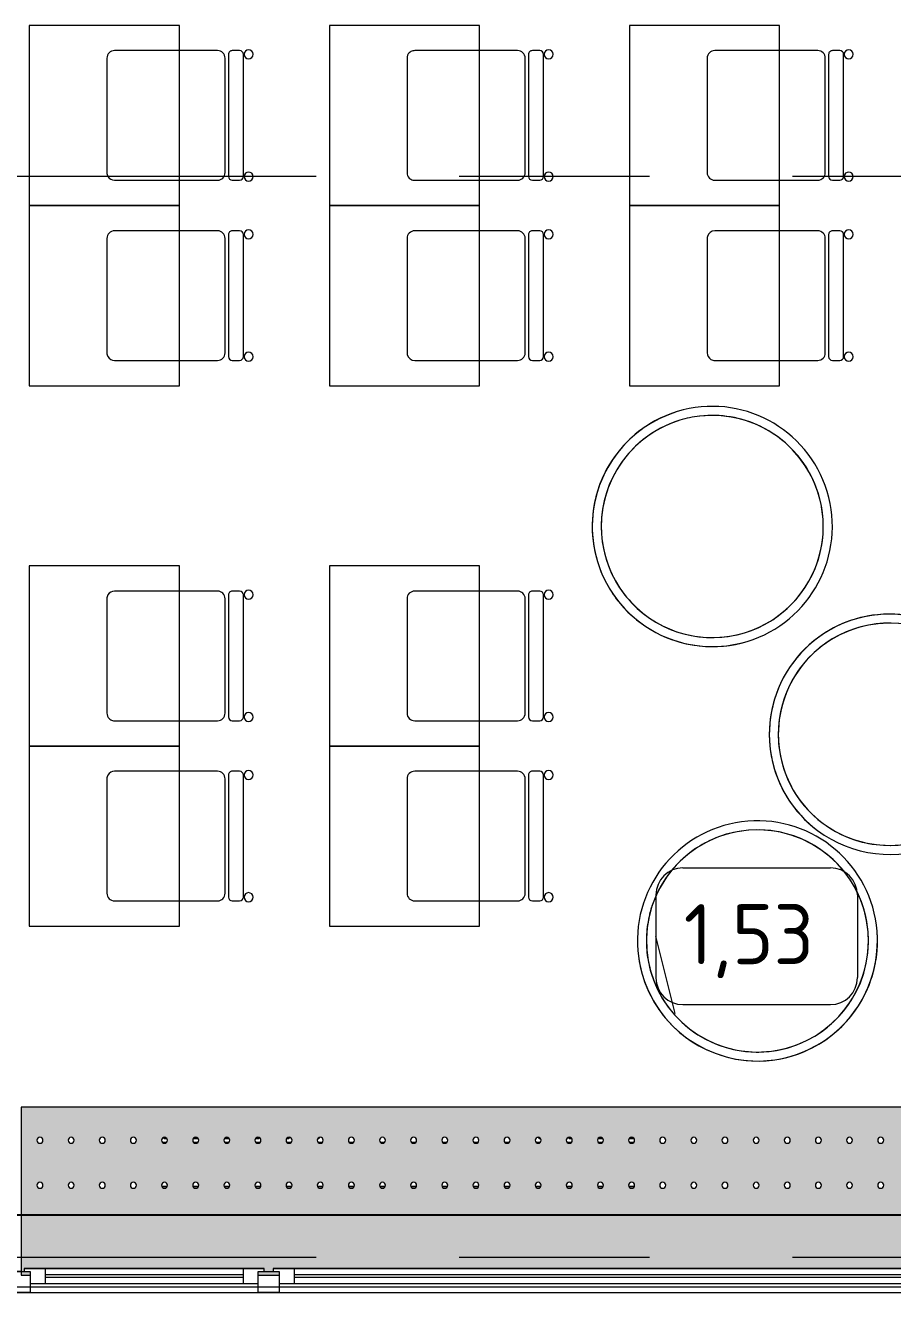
# Model space of a CAD drawing. Header units: millimetres. Extents: x -2766 to 205613, y -8553 to 29000.
# Drawn here: x 8614 to 11504, y -118 to 4103 of the extents above; entities that cross this region are included whole.
import ezdxf

# ---------------------------------------------------------------- set-up
doc = ezdxf.new("R2010")
doc.units = ezdxf.units.MM
doc.linetypes.add('Осевая', pattern=[3175, 635, -476.25, 1587.5, -476.25])
for name, color, linetype, lineweight in [('A-GLAZ', 7, 'Continuous', 9), ('A-GLAZ-1', 7, 'Continuous', 13), ('I-FURN-IDEN', 7, 'Continuous', 9), ('I-WALL', 7, 'Continuous', 9), ('Знаки', 7, 'Continuous', 9), ('Оси-2', 7, 'Осевая', 9)]:
    doc.layers.add(name, color=color, linetype=linetype, lineweight=lineweight)
for name, color, linetype, lineweight, true_color in [('A-WALL-FNSH-1', 9, 'Continuous', 9, 0x808080), ('I-FURN-1', 9, 'Continuous', 9, 0x808080), ('M-EQPM-1', 7, 'Continuous', 9, 0xb2b2b2)]:
    doc.layers.add(name, color=color, linetype=linetype, lineweight=lineweight, true_color=true_color)
doc.styles.add('GOST Common', font='GOST_Common.ttf', dxfattribs={"height": 200})

# ---------------------------------------------------------------- blocks, each defined once
blk = doc.blocks.new('120_Окно_СКБ_2Ст - 120_Окно_СКБ_2Ст 3100х2500 _мал_створка слева_ 2-V22-План расстановки мебели и оборудования 2 этажа в осях 1-12')
at = {"layer": 'A-GLAZ'}
for p, q in [((1550, -57), (-1550, -57)), ((-1430, -107), (600, -107)), ((600, -117), (-1430, -117)), ((770, -107), (1430, -107)), ((1430, -117), (770, -117)), ((1510, -127), (1530, -127))]:
    blk.add_line(p, q, dxfattribs=at)
at = {"layer": 'A-GLAZ-1'}
for p, q in [((-1550, -127), (-1550, -57)), ((-1550, -57), (-1480, -57)), ((-1480, -57), (-1480, -127)), ((650, -127), (650, -57)), ((650, -57), (720, -57)), ((720, -57), (720, -127)), ((1480, -127), (1480, -57)), ((1480, -57), (1550, -57)), ((1550, -57), (1550, -127)), ((650, -87), (-1480, -87)), ((-1480, -87), (-1480, -127)), ((-1430, -137), (-1430, -87)), ((600, -137), (600, -87)), ((650, -127), (650, -87)), ((1480, -87), (720, -87)), ((720, -87), (720, -127)), ((770, -137), (770, -87)), ((1430, -137), (1430, -87)), ((1480, -127), (1480, -87)), ((-1480, -127), (-1550, -127)), ((-1480, -127), (-1500, -127)), ((-1500, -127), (-1500, -137)), ((-1500, -137), (670, -137)), ((670, -137), (-1500, -137)), ((720, -127), (650, -127)), ((670, -127), (650, -127)), ((670, -137), (670, -127)), ((720, -127), (700, -127)), ((700, -127), (700, -137)), ((700, -137), (1500, -137)), ((1500, -137), (700, -137)), ((1550, -127), (1480, -127)), ((1500, -127), (1480, -127)), ((1500, -137), (1500, -127))]:
    blk.add_line(p, q, dxfattribs=at)
blk = doc.blocks.new('Стол базовый прямоугольный - 1_7а-25476368-План расстановки мебели и оборудования 2 этажа в осях 1-12')
at = {"layer": 'I-FURN-1'}
for p, q in [((250, 300), (-250, 300)), ((-250, 300), (-250, -300)), ((250, -300), (250, 300)), ((-250, -300), (250, -300))]:
    blk.add_line(p, q, dxfattribs=at)
blk = doc.blocks.new('Стул Breuer - 1_9а-V82-План расстановки мебели и оборудования 2 этажа в осях 1-12')
at = {"layer": 'I-FURN-1'}
for p, q in [((-215.9, 215.9), (-215.9, 0)), ((190.5, 241.3), (-190.5, 241.3)), ((215.9, 0), (215.9, 215.9)), ((-215.9, 0), (-215.9, -127)), ((215.9, -127), (215.9, 0)), ((203.2, -163.5), (-203.2, -163.5)), ((-190.5, -152.4), (190.5, -152.4)), ((-215.9, -176.2), (-215.9, -200.8)), ((215.9, -200.8), (215.9, -176.2)), ((-203.2, -213.5), (203.2, -213.5))]:
    blk.add_line(p, q, dxfattribs=at)
for centre, radius, start, end in [((-190.5, 215.9), 25.4, 120, 180), ((-190.5, 215.9), 25.4, 105, 120), ((-190.5, 215.9), 25.4, 90, 105), ((190.5, 215.9), 25.4, 0, 90), ((-190.5, -127), 25.4, 180, 270), ((-203.2, -176.2), 12.7, 90, 180), ((190.5, -127), 25.4, 270, 360), ((203.2, -176.2), 12.7, 360, 90), ((-203.2, -200.8), 12.7, 180, 270), ((203.2, -200.8), 12.7, 270, 360), ((-203.5, -230.6), 15.1, 360, 180), ((-203.5, -230.6), 15.1, 180, 360), ((203.7, -230.6), 15.1, 360, 180), ((203.7, -230.6), 15.1, 180, 360)]:
    blk.add_arc(centre, radius, start, end, dxfattribs=at)
blk = doc.blocks.new('Стул Breuer - 1_9а-V83-План расстановки мебели и оборудования 2 этажа в осях 1-12')
at = {"layer": 'I-FURN-1'}
for p, q in [((-215.9, 215.9), (-215.9, 0)), ((190.5, 241.3), (-190.5, 241.3)), ((215.9, 0), (215.9, 215.9)), ((-215.9, 0), (-215.9, -127)), ((215.9, -127), (215.9, 0)), ((203.2, -163.5), (-203.2, -163.5)), ((-190.5, -152.4), (190.5, -152.4)), ((-215.9, -176.2), (-215.9, -200.8)), ((215.9, -200.8), (215.9, -176.2)), ((-203.2, -213.5), (203.2, -213.5))]:
    blk.add_line(p, q, dxfattribs=at)
for centre, radius, start, end in [((-190.5, 215.9), 25.4, 120, 180), ((-190.5, 215.9), 25.4, 90, 120), ((190.5, 215.9), 25.4, 0, 90), ((-190.5, -127), 25.4, 180, 270), ((-203.2, -176.2), 12.7, 90, 180), ((190.5, -127), 25.4, 270, 360), ((203.2, -176.2), 12.7, 360, 90), ((-203.2, -200.8), 12.7, 180, 270), ((203.2, -200.8), 12.7, 270, 360), ((-203.5, -230.6), 15.1, 360, 180), ((-203.5, -230.6), 15.1, 180, 360), ((203.7, -230.6), 15.1, 360, 180), ((203.7, -230.6), 15.1, 180, 360)]:
    blk.add_arc(centre, radius, start, end, dxfattribs=at)
blk = doc.blocks.new('Стул Breuer - 1_9а-V84-План расстановки мебели и оборудования 2 этажа в осях 1-12')
at = {"layer": 'I-FURN-1'}
for p, q in [((-215.9, 215.9), (-215.9, 0)), ((190.5, 241.3), (-190.5, 241.3)), ((215.9, 0), (215.9, 215.9)), ((-215.9, 0), (-215.9, -127)), ((215.9, -127), (215.9, 0)), ((203.2, -163.5), (-203.2, -163.5)), ((-190.5, -152.4), (190.5, -152.4)), ((-215.9, -176.2), (-215.9, -200.8)), ((215.9, -200.8), (215.9, -176.2)), ((-203.2, -213.5), (203.2, -213.5))]:
    blk.add_line(p, q, dxfattribs=at)
for centre, radius, start, end in [((-190.5, 215.9), 25.4, 150, 180), ((-190.5, 215.9), 25.4, 135, 150), ((-190.5, 215.9), 25.4, 90, 135), ((190.5, 215.9), 25.4, 45, 90), ((190.5, 215.9), 25.4, 30, 45), ((190.5, 215.9), 25.4, 0, 30), ((-190.5, -127), 25.4, 180, 270), ((-203.2, -176.2), 12.7, 90, 180), ((190.5, -127), 25.4, 270, 360), ((203.2, -176.2), 12.7, 360, 90), ((-203.2, -200.8), 12.7, 180, 270), ((203.2, -200.8), 12.7, 270, 360), ((-203.5, -230.6), 15.1, 360, 180), ((-203.5, -230.6), 15.1, 180, 360), ((203.7, -230.6), 15.1, 360, 180), ((203.7, -230.6), 15.1, 180, 360)]:
    blk.add_arc(centre, radius, start, end, dxfattribs=at)
blk = doc.blocks.new('Стул Breuer - 1_9а-V85-План расстановки мебели и оборудования 2 этажа в осях 1-12')
at = {"layer": 'I-FURN-1'}
for p, q in [((-215.9, 215.9), (-215.9, 0)), ((190.5, 241.3), (-190.5, 241.3)), ((215.9, 0), (215.9, 215.9)), ((-215.9, 0), (-215.9, -127)), ((215.9, -127), (215.9, 0)), ((203.2, -163.5), (-203.2, -163.5)), ((-190.5, -152.4), (190.5, -152.4)), ((-215.9, -176.2), (-215.9, -200.8)), ((215.9, -200.8), (215.9, -176.2)), ((-203.2, -213.5), (203.2, -213.5))]:
    blk.add_line(p, q, dxfattribs=at)
for centre, radius, start, end in [((-190.5, 215.9), 25.4, 105, 180), ((-190.5, 215.9), 25.4, 90, 105), ((190.5, 215.9), 25.4, 45, 90), ((190.5, 215.9), 25.4, 0, 45), ((-190.5, -127), 25.4, 180, 270), ((-203.2, -176.2), 12.7, 90, 180), ((190.5, -127), 25.4, 270, 360), ((203.2, -176.2), 12.7, 360, 90), ((-203.2, -200.8), 12.7, 180, 270), ((203.2, -200.8), 12.7, 270, 360), ((-203.5, -230.6), 15.1, 360, 180), ((-203.5, -230.6), 15.1, 180, 360), ((203.7, -230.6), 15.1, 360, 180), ((203.7, -230.6), 15.1, 180, 360)]:
    blk.add_arc(centre, radius, start, end, dxfattribs=at)
blk = doc.blocks.new('Стул Breuer - 1_9а-25403171-План расстановки мебели и оборудования 2 этажа в осях 1-12')
at = {"layer": 'I-FURN-1'}
for p, q in [((-215.9, 215.9), (-215.9, 0)), ((190.5, 241.3), (-190.5, 241.3)), ((215.9, 0), (215.9, 215.9)), ((-215.9, 0), (-215.9, -127)), ((215.9, -127), (215.9, 0)), ((203.2, -163.5), (-203.2, -163.5)), ((-190.5, -152.4), (190.5, -152.4)), ((-215.9, -176.2), (-215.9, -200.8)), ((215.9, -200.8), (215.9, -176.2)), ((-203.2, -213.5), (203.2, -213.5))]:
    blk.add_line(p, q, dxfattribs=at)
for centre, radius, start, end in [((-190.5, 215.9), 25.4, 90, 180), ((190.5, 215.9), 25.4, 0, 90), ((-190.5, -127), 25.4, 180, 270), ((-203.2, -176.2), 12.7, 90, 180), ((190.5, -127), 25.4, 270, 360), ((203.2, -176.2), 12.7, 360, 90), ((-203.2, -200.8), 12.7, 180, 270), ((203.2, -200.8), 12.7, 270, 360), ((-203.5, -230.6), 15.1, 360, 180), ((-203.5, -230.6), 15.1, 180, 360), ((203.7, -230.6), 15.1, 360, 180), ((203.7, -230.6), 15.1, 180, 360)]:
    blk.add_arc(centre, radius, start, end, dxfattribs=at)
blk = doc.blocks.new('Стул Breuer - 1_9а-V86-План расстановки мебели и оборудования 2 этажа в осях 1-12')
at = {"layer": 'I-FURN-1'}
for p, q in [((-215.9, 215.9), (-215.9, 0)), ((190.5, 241.3), (-190.5, 241.3)), ((215.9, 0), (215.9, 215.9)), ((-215.9, 0), (-215.9, -127)), ((215.9, -127), (215.9, 0)), ((203.2, -163.5), (-203.2, -163.5)), ((-190.5, -152.4), (190.5, -152.4)), ((-215.9, -176.2), (-215.9, -200.8)), ((215.9, -200.8), (215.9, -176.2)), ((-203.2, -213.5), (203.2, -213.5))]:
    blk.add_line(p, q, dxfattribs=at)
for centre, radius, start, end in [((-190.5, 215.9), 25.4, 150, 180), ((-190.5, 215.9), 25.4, 90, 150), ((190.5, 215.9), 25.4, 75, 90), ((190.5, 215.9), 25.4, 0, 75), ((-190.5, -127), 25.4, 180, 270), ((-203.2, -176.2), 12.7, 90, 180), ((190.5, -127), 25.4, 270, 360), ((203.2, -176.2), 12.7, 360, 90), ((-203.2, -200.8), 12.7, 180, 270), ((203.2, -200.8), 12.7, 270, 360), ((-203.5, -230.6), 15.1, 360, 180), ((-203.5, -230.6), 15.1, 180, 360), ((203.7, -230.6), 15.1, 360, 180), ((203.7, -230.6), 15.1, 180, 360)]:
    blk.add_arc(centre, radius, start, end, dxfattribs=at)
blk = doc.blocks.new('Стул Breuer - 1_9а-V87-План расстановки мебели и оборудования 2 этажа в осях 1-12')
at = {"layer": 'I-FURN-1'}
for p, q in [((-215.9, 215.9), (-215.9, 0)), ((190.5, 241.3), (-190.5, 241.3)), ((215.9, 0), (215.9, 215.9)), ((-215.9, 0), (-215.9, -127)), ((215.9, -127), (215.9, 0)), ((203.2, -163.5), (-203.2, -163.5)), ((-190.5, -152.4), (190.5, -152.4)), ((-215.9, -176.2), (-215.9, -200.8)), ((215.9, -200.8), (215.9, -176.2)), ((-203.2, -213.5), (203.2, -213.5))]:
    blk.add_line(p, q, dxfattribs=at)
for centre, radius, start, end in [((-190.5, 215.9), 25.4, 165, 180), ((-190.5, 215.9), 25.4, 150, 165), ((-190.5, 215.9), 25.4, 135, 150), ((-190.5, 215.9), 25.4, 90, 135), ((190.5, 215.9), 25.4, 60, 90), ((190.5, 215.9), 25.4, 0, 60), ((-190.5, -127), 25.4, 180, 270), ((-203.2, -176.2), 12.7, 90, 180), ((190.5, -127), 25.4, 270, 360), ((203.2, -176.2), 12.7, 360, 90), ((-203.2, -200.8), 12.7, 180, 270), ((203.2, -200.8), 12.7, 270, 360), ((-203.5, -230.6), 15.1, 360, 180), ((-203.5, -230.6), 15.1, 180, 360), ((203.7, -230.6), 15.1, 360, 180), ((203.7, -230.6), 15.1, 180, 360)]:
    blk.add_arc(centre, radius, start, end, dxfattribs=at)
blk = doc.blocks.new('Стул Breuer - 1_9а-V88-План расстановки мебели и оборудования 2 этажа в осях 1-12')
at = {"layer": 'I-FURN-1'}
for p, q in [((-215.9, 215.9), (-215.9, 0)), ((190.5, 241.3), (-190.5, 241.3)), ((215.9, 0), (215.9, 215.9)), ((-215.9, 0), (-215.9, -127)), ((215.9, -127), (215.9, 0)), ((203.2, -163.5), (-203.2, -163.5)), ((-190.5, -152.4), (190.5, -152.4)), ((-215.9, -176.2), (-215.9, -200.8)), ((215.9, -200.8), (215.9, -176.2)), ((-203.2, -213.5), (203.2, -213.5))]:
    blk.add_line(p, q, dxfattribs=at)
for centre, radius, start, end in [((-190.5, 215.9), 25.4, 90, 180), ((190.5, 215.9), 25.4, 60, 90), ((190.5, 215.9), 25.4, 0, 60), ((-190.5, -127), 25.4, 180, 270), ((-203.2, -176.2), 12.7, 90, 180), ((190.5, -127), 25.4, 270, 360), ((203.2, -176.2), 12.7, 360, 90), ((-203.2, -200.8), 12.7, 180, 270), ((203.2, -200.8), 12.7, 270, 360), ((-203.5, -230.6), 15.1, 360, 180), ((-203.5, -230.6), 15.1, 180, 360), ((203.7, -230.6), 15.1, 360, 180), ((203.7, -230.6), 15.1, 180, 360)]:
    blk.add_arc(centre, radius, start, end, dxfattribs=at)
blk = doc.blocks.new('ПУФ - 1_53-25461062-План расстановки мебели и оборудования 2 этажа в осях 1-12')
at = {"layer": 'I-FURN-1'}
for radius, start, end in [(400, 360, 180), (400, 0, 180), (370, 360, 180), (370, 74.1176, 180), (370, 31.7647, 74.1176), (370, 0, 31.7647), (400, 180, 360), (400, 180, 190), (370, 180, 307.0588), (370, 180, 264.7059), (370, 307.0588, 360), (370, 338.8235, 360), (400, 190, 360), (370, 307.0588, 338.8235), (370, 264.7059, 307.0588)]:
    blk.add_arc((0, 0), radius, start, end, dxfattribs=at)
blk = doc.blocks.new('ПУФ - 1_53-V95-План расстановки мебели и оборудования 2 этажа в осях 1-12')
at = {"layer": 'I-FURN-1'}
for radius, start, end in [(400, 360, 180), (400, 80, 180), (400, 0, 80), (370, 52.9412, 180), (370, 95.2941, 180), (370, 84.7059, 95.2941), (370, 360, 84.7059), (370, 31.7647, 52.9412), (370, 10.5882, 31.7647), (370, 0, 10.5882), (400, 180, 360), (370, 180, 360), (370, 180, 222.3529), (370, 349.4118, 360), (400, 180, 360), (370, 338.8235, 349.4118), (370, 296.4706, 338.8235), (370, 222.3529, 285.8824), (370, 285.8824, 296.4706)]:
    blk.add_arc((0, 0), radius, start, end, dxfattribs=at)
blk = doc.blocks.new('ПУФ - 1_53-25461890-План расстановки мебели и оборудования 2 этажа в осях 1-12')
at = {"layer": 'I-FURN-1'}
for radius, start, end in [(400, 0, 180), (400, 100, 110), (400, 80, 100), (400, 70, 80), (400, 110, 160), (370, 42.3529, 180), (370, 84.7059, 116.4706), (370, 0, 84.7059), (400, 0, 70), (370, 116.4706, 180), (370, 0, 42.3529), (400, 160, 180), (400, 180, 360), (400, 180, 0), (370, 180, 296.4706), (370, 180, 243.5294), (370, 349.5929, 0), (370, 349.5929, 360), (370, 264.7059, 349.4118), (370, 317.6471, 349.4118), (370, 296.4706, 317.6471), (370, 243.5294, 264.7059)]:
    blk.add_arc((0, 0), radius, start, end, dxfattribs=at)
blk = doc.blocks.new('radiator_prado_classic_z_tip_30_po exemplyaru - Classic Z Тип 30-500-30677904-План расстановки мебели и оборудования 2 этажа в осях 1-12')
at = {"layer": 'M-EQPM-1'}
for p, q in [((15.8, -64), (34.3, -64)), ((34.3, -64), (15.8, -64)), ((119.6, -64), (138, -64)), ((138, -64), (119.6, -64)), ((223.3, -64), (240.8, -64)), ((240.8, -64), (223.3, -64)), ((327.1, -64), (345.5, -64)), ((345.5, -64), (327.1, -64)), ((430.8, -64), (449.3, -64)), ((449.3, -64), (430.8, -64)), ((534.6, -64), (553, -64)), ((553, -64), (534.6, -64)), ((638.3, -64), (656.8, -64)), ((656.8, -64), (638.3, -64)), ((742.1, -64), (760.5, -64)), ((760.5, -64), (742.1, -64)), ((845.8, -64), (864.3, -64)), ((864.3, -64), (845.8, -64)), ((949.6, -64), (968, -64)), ((968, -64), (949.6, -64)), ((1053.3, -64), (1070.7, -64)), ((1070.7, -64), (1053.3, -64)), ((1157.1, -64), (1175.5, -64)), ((1175.5, -64), (1157.1, -64)), ((1260.8, -64), (1279.3, -64)), ((1279.3, -64), (1260.8, -64)), ((1364.6, -64), (1383, -64)), ((1383, -64), (1364.6, -64)), ((1468.3, -64), (1486.8, -64)), ((1486.8, -64), (1468.3, -64)), ((1572.1, -64), (1590.5, -64)), ((1590.5, -64), (1572.1, -64)), ((31.4, -210), (18.7, -210)), ((30.3, -210), (19.7, -210)), ((19.7, -210), (25, -210)), ((30.3, -210), (19.7, -210)), ((19.7, -210), (30.3, -210)), ((19.7, -210), (30.3, -210)), ((25, -210), (28.7, -210)), ((28.7, -210), (30.3, -210)), ((135.1, -210), (122.5, -210)), ((122.5, -210), (135.1, -210)), ((238.9, -210), (226.2, -210)), ((226.2, -210), (238.9, -210)), ((342.6, -210), (330, -210)), ((330, -210), (342.6, -210)), ((446.4, -210), (433.7, -210)), ((433.7, -210), (446.4, -210)), ((550.1, -210), (537.5, -210)), ((537.5, -210), (550.1, -210)), ((653.9, -210), (641.2, -210)), ((641.2, -210), (653.9, -210)), ((757.6, -210), (745, -210)), ((745, -210), (757.6, -210)), ((861.4, -210), (848.7, -210)), ((848.7, -210), (861.4, -210)), ((965.1, -210), (952.5, -210)), ((952.5, -210), (965.1, -210)), ((1068.9, -210), (1056.2, -210)), ((1056.2, -210), (1068.9, -210)), ((1172.6, -210), (1160, -210)), ((1160, -210), (1172.6, -210)), ((1276.4, -210), (1263.7, -210)), ((1263.7, -210), (1276.4, -210)), ((1380.1, -210), (1367.5, -210)), ((1367.5, -210), (1380.1, -210)), ((1483.9, -210), (1471.2, -210)), ((1471.2, -210), (1483.9, -210)), ((1582.5, -210), (1575, -210)), ((1575, -210), (1582.5, -210)), ((1582.5, -210), (1575, -210)), ((1575, -210), (1576.9, -210)), ((1587.6, -210), (1575, -210)), ((1575, -210), (1581.5, -210)), ((1576.9, -210), (1578.7, -210)), ((1578.7, -210), (1582.2, -210)), ((1582.2, -210), (1582.5, -210)), ((1582.5, -210), (1582.5, -207.8)), ((1582.5, -210), (1582.5, -207.8)), ((1582.5, -210), (1587.6, -210)), ((17.5, -223), (32.5, -223)), ((32.5, -223), (17.5, -223)), ((120.4, -223), (132.5, -223)), ((132.5, -223), (120.4, -223)), ((134.9, -225.4), (132.5, -223)), ((132.5, -223), (134.9, -225.4)), ((224.2, -223), (232.5, -223)), ((232.5, -223), (224.2, -223)), ((236.3, -226.8), (232.5, -223)), ((232.5, -223), (236.3, -226.8)), ((327.9, -223), (332.5, -223)), ((332.5, -223), (327.9, -223)), ((337.1, -227.6), (332.5, -223)), ((332.5, -223), (337.1, -227.6)), ((436.3, -226.8), (432.5, -223)), ((432.5, -223), (436.3, -226.8)), ((1067.5, -223), (1062.8, -227.7)), ((1067.5, -223), (1062.8, -227.7)), ((1067.5, -223), (1070.7, -223)), ((1070.7, -223), (1067.5, -223)), ((1167.5, -223), (1163.2, -227.3)), ((1167.5, -223), (1163.2, -227.3)), ((1167.5, -223), (1174.7, -223)), ((1174.7, -223), (1167.5, -223)), ((1267.5, -223), (1264.6, -225.9)), ((1267.5, -223), (1264.6, -225.9)), ((1267.5, -223), (1278.4, -223)), ((1278.4, -223), (1267.5, -223)), ((1367.5, -223), (1366.3, -224.2)), ((1367.5, -223), (1366.3, -224.2)), ((1367.5, -223), (1382.2, -223)), ((1382.2, -223), (1367.5, -223)), ((1469.2, -223), (1482.5, -223)), ((1482.5, -223), (1469.2, -223)), ((1484.4, -224.9), (1482.5, -223)), ((1482.5, -223), (1484.4, -224.9)), ((1572.9, -223), (1582.5, -223)), ((1582.5, -223), (1572.9, -223)), ((1586, -226.5), (1582.5, -223)), ((1582.5, -223), (1586, -226.5))]:
    blk.add_line(p, q, dxfattribs=at)
blk = doc.blocks.new('Зашивка радиатора_ с перфорацией М6 - Зашивка радиатора_ с перфорацией М6-30947167-План расстановки мебели и оборудования 2 этажа в осях 1-12')
at = {"layer": 'Знаки'}
blk.add_hatch(color=256, dxfattribs=at).paths.add_polyline_path([(1900, 380), (1830, 380), (1830, 368), (1850, 368), (1850, 358), (-320, 358), (-320, 368), (-300, 368), (-300, 380), (-370, 380), (-370, 368), (-350, 368), (-350, 220), (-370, 220), (-370, 180), (2690, 180), (2690, 380), (2660, 380), (2660, 368), (2680, 368), (2680, 358), (1880, 358), (1880, 368), (1900, 368)])
h = blk.add_hatch(color=256, dxfattribs=at)
h.paths.add_polyline_path([(2531.7, 180), (-370, 179), (-370, -179.9), (2690, -179.9), (2690, 180)])
h.paths.add_polyline_path([(863.7, 90.4), (868.7, 89), (872.4, 85.4), (873.7, 80.4), (872, 74.8), (868.7, 71.7), (863.7, 70.4), (858.7, 71.7), (855.1, 75.4), (853.7, 80.4), (855.1, 85.4), (858.7, 89), (861.2, 90)])
h.paths.add_polyline_path([(2627.5, 90.4), (2632.5, 89), (2636.2, 85.4), (2637.5, 80.4), (2636.2, 75.4), (2632.5, 71.7), (2627.5, 70.4), (2622.5, 71.7), (2618.8, 75.4), (2617.5, 80.4), (2618.8, 85.4), (2622.5, 89), (2624.9, 90)])
h.paths.add_polyline_path([(1797.5, 90.4), (1802.5, 89), (1806.2, 85.4), (1807.5, 80.4), (1806.2, 75.4), (1802.5, 71.7), (1797.5, 70.4), (1792.5, 71.7), (1788.8, 75.4), (1787.5, 80.4), (1788.8, 85.4), (1792.5, 89), (1794.9, 90)])
h.paths.add_polyline_path([(1590, 90.4), (1595, 89), (1598.7, 85.4), (1600, 80.4), (1598.7, 75.4), (1595, 71.7), (1590, 70.4), (1585, 71.7), (1581.3, 75.4), (1580, 80.4), (1581.3, 85.4), (1585, 89), (1587.4, 90)])
h.paths.add_polyline_path([(1693.7, 90.4), (1698.7, 89), (1702.4, 85.4), (1703.7, 80.4), (1701.9, 74.6), (1698.7, 71.7), (1693.7, 70.4), (1688.7, 71.7), (1685.1, 75.4), (1683.7, 80.4), (1685.1, 85.4), (1688.7, 89), (1691.2, 90)])
h.paths.add_polyline_path([(2005, 90.4), (2010, 89), (2013.7, 85.4), (2015, 80.4), (2013.7, 75.4), (2010, 71.7), (2005, 70.4), (2000, 71.7), (1996.3, 75.4), (1995, 80.4), (1996.3, 85.4), (2000, 89), (2002.4, 90)])
h.paths.add_polyline_path([(967.5, 90.4), (972.5, 89), (976.2, 85.4), (977.5, 80.4), (976.2, 75.4), (972.5, 71.7), (967.5, 70.4), (962.5, 71.7), (958.8, 75.4), (957.5, 80.4), (958.8, 85.4), (962.5, 89), (964.9, 90)])
h.paths.add_polyline_path([(1901.2, 90.4), (1906.2, 89), (1909.9, 85.4), (1911.2, 80.4), (1909.9, 75.4), (1906.2, 71.7), (1901.2, 70.4), (1896.2, 71.7), (1892.6, 75.4), (1891.2, 80.4), (1892.6, 85.4), (1896.2, 89), (1898.7, 90)])
h.paths.add_polyline_path([(2316.2, 90.4), (2321.2, 89), (2324.9, 85.4), (2326.2, 80.4), (2324.9, 75.4), (2321.2, 71.7), (2316.2, 70.4), (2311.2, 71.7), (2307.6, 75.4), (2306.2, 80.4), (2307.6, 85.4), (2311.2, 89), (2313.7, 90)])
h.paths.add_polyline_path([(1382.5, 90.4), (1387.5, 89), (1391.2, 85.4), (1392.5, 80.4), (1391.2, 75.4), (1387.5, 71.7), (1382.5, 70.4), (1377.5, 71.7), (1373.8, 75.4), (1372.5, 80.4), (1373.8, 85.4), (1377.5, 89), (1379.9, 90)])
h.paths.add_polyline_path([(1486.2, 90.4), (1491.2, 89), (1494.9, 85.4), (1496.2, 80.4), (1494.9, 75.4), (1491.2, 71.7), (1486.2, 70.4), (1481.2, 71.7), (1477.6, 75.4), (1476.2, 80.4), (1477.6, 85.4), (1481.2, 89), (1483.7, 90)])
h.paths.add_polyline_path([(2108.7, 90.4), (2113.7, 89), (2117.4, 85.4), (2118.7, 80.4), (2117.4, 75.4), (2113.7, 71.7), (2108.7, 70.4), (2103.7, 71.7), (2100.1, 75.4), (2098.7, 80.4), (2100.1, 85.4), (2103.7, 89), (2106.2, 90)])
h.paths.add_polyline_path([(1175, 90.4), (1180, 89), (1183.7, 85.4), (1185, 80.4), (1183.7, 75.4), (1180, 71.7), (1175, 70.4), (1170, 71.7), (1166.3, 75.4), (1165, 80.4), (1166.3, 85.4), (1170, 89), (1172.4, 90)])
h.paths.add_polyline_path([(2523.7, 90.4), (2528.7, 89), (2532.4, 85.4), (2533.7, 80.4), (2532.4, 75.4), (2528.7, 71.7), (2523.7, 70.4), (2518.7, 71.7), (2515.1, 75.4), (2513.7, 80.4), (2515.1, 85.4), (2518.7, 89), (2521.2, 90)])
h.paths.add_polyline_path([(1071.2, 90.4), (1076.2, 89), (1079.9, 85.4), (1081.2, 80.4), (1079.9, 75.4), (1076.2, 71.7), (1071.2, 70.4), (1066.2, 71.7), (1062.6, 75.4), (1061.2, 80.4), (1062.6, 85.4), (1066.2, 89), (1068.7, 90)])
h.paths.add_polyline_path([(2212.5, 90.4), (2217.5, 89), (2221.2, 85.4), (2222.5, 80.4), (2221.2, 75.4), (2217.5, 71.7), (2212.5, 70.4), (2207.5, 71.7), (2203.8, 75.4), (2202.5, 80.4), (2203.8, 85.4), (2207.5, 89), (2209.9, 90)])
h.paths.add_polyline_path([(1278.7, 90.4), (1283.7, 89), (1287.4, 85.4), (1288.7, 80.4), (1287.4, 75.4), (1283.7, 71.7), (1278.7, 70.4), (1273.7, 71.7), (1270.1, 75.4), (1268.7, 80.4), (1270.1, 85.4), (1273.7, 89), (1276.2, 90)])
h.paths.add_polyline_path([(2420, 90.4), (2425, 89), (2428.7, 85.4), (2430, 80.4), (2428.7, 75.4), (2425, 71.7), (2420, 70.4), (2415, 71.7), (2411.3, 75.4), (2410, 80.4), (2411.3, 85.4), (2415, 89), (2417.4, 90)])
h.paths.add_polyline_path([(552.5, 90.4), (557.5, 89), (561.2, 85.4), (562.5, 80.4), (561.2, 75.4), (557.5, 71.7), (552.5, 70.4), (547.5, 71.7), (543.8, 75.4), (542.5, 80.4), (543.8, 85.4), (547.5, 89), (549.9, 90)])
h.paths.add_polyline_path([(345, 90.4), (350, 89), (353.7, 85.4), (355, 80.4), (353.7, 75.4), (350, 71.7), (345, 70.4), (340, 71.7), (336.3, 75.4), (335, 80.4), (336.3, 85.4), (340, 89), (342.4, 90)])
h.paths.add_polyline_path([(-277.5, 90.4), (-272.5, 89), (-268.8, 85.4), (-267.5, 80.4), (-268.8, 75.4), (-272.5, 71.7), (-277.5, 70.4), (-282.5, 71.7), (-286.2, 75.4), (-287.5, 80.4), (-286.2, 85.4), (-282.5, 89), (-280.1, 90)])
h.paths.add_polyline_path([(-173.8, 90.4), (-168.8, 89), (-165.1, 85.4), (-163.8, 80.4), (-165.1, 75.4), (-168.8, 71.7), (-173.8, 70.4), (-178.8, 71.7), (-182.4, 75.4), (-183.8, 80.4), (-182.4, 85.4), (-178.8, 89), (-176.3, 90)])
h.paths.add_polyline_path([(656.2, 90.4), (661.2, 89), (664.9, 85.4), (666.2, 80.4), (664.9, 75.4), (661.2, 71.7), (656.2, 70.4), (651.2, 71.7), (647.6, 75.4), (646.2, 80.4), (647.6, 85.4), (651.2, 89), (653.7, 90)])
h.paths.add_polyline_path([(241.2, 90.4), (246.2, 89), (249.9, 85.4), (251.2, 80.4), (249.9, 75.4), (246.2, 71.7), (241.2, 70.4), (236.2, 71.7), (232.6, 75.4), (231.2, 80.4), (232.6, 85.4), (236.2, 89), (238.7, 90)])
h.paths.add_polyline_path([(33.7, 90.4), (38.7, 89), (42.4, 85.4), (43.7, 80.4), (42.1, 74.9), (38.7, 71.7), (33.7, 70.4), (28.7, 71.7), (25.1, 75.4), (23.7, 80.4), (25.1, 85.4), (28.7, 89), (31.2, 90)])
h.paths.add_polyline_path([(448.7, 90.4), (453.7, 89), (457.4, 85.4), (458.7, 80.4), (457.4, 75.4), (453.7, 71.7), (448.7, 70.4), (443.7, 71.7), (440.1, 75.4), (438.7, 80.4), (440.1, 85.4), (443.7, 89), (446.2, 90)])
h.paths.add_polyline_path([(-70, 90.4), (-65, 89), (-61.3, 85.4), (-60, 80.4), (-61.3, 75.4), (-65, 71.7), (-70, 70.4), (-75, 71.7), (-78.7, 75.4), (-80, 80.4), (-78.7, 85.4), (-75, 89), (-72.6, 90)])
h.paths.add_polyline_path([(760, 90.4), (765, 89), (768.7, 85.4), (770, 80.4), (768.7, 75.4), (765, 71.7), (760, 70.4), (755, 71.7), (751.3, 75.4), (750, 80.4), (751.3, 85.4), (755, 89), (757.4, 90)])
h.paths.add_polyline_path([(137.5, 90.4), (142.5, 89), (146.2, 85.4), (147.5, 80.4), (146.2, 75.4), (142.5, 71.7), (137.5, 70.4), (132.5, 71.7), (128.8, 75.4), (127.5, 80.4), (128.8, 85.4), (132.5, 89), (134.9, 90)])
h.paths.add_polyline_path([(1382.5, -59.6), (1387.5, -61), (1391.2, -64.6), (1392.5, -69.6), (1391.2, -74.6), (1387.5, -78.3), (1382.5, -79.6), (1377.5, -78.3), (1373.8, -74.6), (1372.5, -69.6), (1373.8, -64.6), (1377.5, -61), (1379.9, -60)])
h.paths.add_polyline_path([(2005, -59.6), (2010, -61), (2013.7, -64.6), (2015, -69.6), (2013.7, -74.6), (2010, -78.3), (2005, -79.6), (2000, -78.3), (1996.3, -74.6), (1995, -69.6), (1996.3, -64.6), (2000, -61), (2002.4, -60)])
h.paths.add_polyline_path([(863.7, -59.6), (868.7, -61), (872.4, -64.6), (873.7, -69.6), (872, -75.2), (868.7, -78.3), (863.7, -79.6), (858.7, -78.3), (855.1, -74.6), (853.7, -69.6), (855.1, -64.6), (858.7, -61), (861.2, -60)])
h.paths.add_polyline_path([(1278.7, -59.6), (1283.7, -61), (1287.4, -64.6), (1288.7, -69.6), (1287.4, -74.6), (1283.7, -78.3), (1278.7, -79.6), (1273.7, -78.3), (1270.1, -74.6), (1268.7, -69.6), (1270.1, -64.6), (1273.7, -61), (1276.2, -60)])
h.paths.add_polyline_path([(1486.2, -59.6), (1491.2, -61), (1494.9, -64.6), (1496.2, -69.6), (1494.9, -74.6), (1491.2, -78.3), (1486.2, -79.6), (1481.2, -78.3), (1477.6, -74.6), (1476.2, -69.6), (1477.6, -64.6), (1481.2, -61), (1483.7, -60)])
h.paths.add_polyline_path([(760, -59.6), (765, -61), (768.7, -64.6), (770, -69.6), (768.7, -74.6), (765, -78.3), (760, -79.6), (755, -78.3), (751.3, -74.6), (750, -69.6), (751.3, -64.6), (755, -61), (757.4, -60)])
h.paths.add_polyline_path([(2523.7, -59.6), (2528.7, -61), (2532.4, -64.6), (2533.7, -69.6), (2532.4, -74.6), (2528.7, -78.3), (2523.7, -79.6), (2518.7, -78.3), (2515.1, -74.6), (2513.7, -69.6), (2515.1, -64.6), (2518.7, -61), (2521.2, -60)])
h.paths.add_polyline_path([(2212.5, -59.6), (2217.5, -61), (2221.2, -64.6), (2222.5, -69.6), (2221.2, -74.6), (2217.5, -78.3), (2212.5, -79.6), (2207.5, -78.3), (2203.8, -74.6), (2202.5, -69.6), (2203.8, -64.6), (2207.5, -61), (2209.9, -60)])
h.paths.add_polyline_path([(2316.2, -59.6), (2321.2, -61), (2324.9, -64.6), (2326.2, -69.6), (2324.9, -74.6), (2321.2, -78.3), (2316.2, -79.6), (2311.2, -78.3), (2307.6, -74.6), (2306.2, -69.6), (2307.6, -64.6), (2311.2, -61), (2313.7, -60)])
h.paths.add_polyline_path([(2108.7, -59.6), (2113.7, -61), (2117.4, -64.6), (2118.7, -69.6), (2117.4, -74.6), (2113.7, -78.3), (2108.7, -79.6), (2103.7, -78.3), (2100.1, -74.6), (2098.7, -69.6), (2100.1, -64.6), (2103.7, -61), (2106.2, -60)])
h.paths.add_polyline_path([(967.5, -59.6), (972.5, -61), (976.2, -64.6), (977.5, -69.6), (976.2, -74.6), (972.5, -78.3), (967.5, -79.6), (962.5, -78.3), (958.8, -74.6), (957.5, -69.6), (958.8, -64.6), (962.5, -61), (964.9, -60)])
h.paths.add_polyline_path([(2420, -59.6), (2425, -61), (2428.7, -64.6), (2430, -69.6), (2428.7, -74.6), (2425, -78.3), (2420, -79.6), (2415, -78.3), (2411.3, -74.6), (2410, -69.6), (2411.3, -64.6), (2415, -61), (2417.4, -60)])
h.paths.add_polyline_path([(2627.5, -59.6), (2632.5, -61), (2636.2, -64.6), (2637.5, -69.6), (2636.2, -74.6), (2632.5, -78.3), (2627.5, -79.6), (2622.5, -78.3), (2618.8, -74.6), (2617.5, -69.6), (2618.8, -64.6), (2622.5, -61), (2624.9, -60)])
h.paths.add_polyline_path([(1590, -59.6), (1595, -61), (1598.7, -64.6), (1600, -69.6), (1598.7, -74.6), (1595, -78.3), (1590, -79.6), (1585, -78.3), (1581.3, -74.6), (1580, -69.6), (1581.3, -64.6), (1585, -61), (1587.4, -60)])
h.paths.add_polyline_path([(1901.2, -59.6), (1906.2, -61), (1909.9, -64.6), (1911.2, -69.6), (1909.9, -74.6), (1906.2, -78.3), (1901.2, -79.6), (1896.2, -78.3), (1892.6, -74.6), (1891.2, -69.6), (1892.6, -64.6), (1896.2, -61), (1898.7, -60)])
h.paths.add_polyline_path([(1175, -59.6), (1180, -61), (1183.7, -64.6), (1185, -69.6), (1183.7, -74.6), (1180, -78.3), (1175, -79.6), (1170, -78.3), (1166.3, -74.6), (1165, -69.6), (1166.3, -64.6), (1170, -61), (1172.4, -60)])
h.paths.add_polyline_path([(1071.2, -59.6), (1076.2, -61), (1079.9, -64.6), (1081.2, -69.6), (1079.9, -74.6), (1076.2, -78.3), (1071.2, -79.6), (1066.2, -78.3), (1062.6, -74.6), (1061.2, -69.6), (1062.6, -64.6), (1066.2, -61), (1068.7, -60)])
h.paths.add_polyline_path([(1693.7, -59.6), (1698.7, -61), (1702.4, -64.6), (1703.7, -69.6), (1701.9, -75.4), (1698.7, -78.3), (1693.7, -79.6), (1688.7, -78.3), (1685.1, -74.6), (1683.7, -69.6), (1685.1, -64.6), (1688.7, -61), (1691.2, -60)])
h.paths.add_polyline_path([(1797.5, -59.6), (1802.5, -61), (1806.2, -64.6), (1807.5, -69.6), (1806.2, -74.6), (1802.5, -78.3), (1797.5, -79.6), (1792.5, -78.3), (1788.8, -74.6), (1787.5, -69.6), (1788.8, -64.6), (1792.5, -61), (1794.9, -60)])
h.paths.add_polyline_path([(656.2, -59.6), (661.2, -61), (664.9, -64.6), (666.2, -69.6), (664.9, -74.6), (661.2, -78.3), (656.2, -79.6), (651.2, -78.3), (647.6, -74.6), (646.2, -69.6), (647.6, -64.6), (651.2, -61), (653.7, -60)])
h.paths.add_polyline_path([(552.5, -59.6), (557.5, -61), (561.2, -64.6), (562.5, -69.6), (561.2, -74.6), (557.5, -78.3), (552.5, -79.6), (547.5, -78.3), (543.8, -74.6), (542.5, -69.6), (543.8, -64.6), (547.5, -61), (549.9, -60)])
h.paths.add_polyline_path([(33.7, -59.6), (38.7, -61), (42.4, -64.6), (43.7, -69.6), (42.1, -75.1), (38.7, -78.3), (33.7, -79.6), (28.7, -78.3), (25.1, -74.6), (23.7, -69.6), (25.1, -64.6), (28.7, -61), (31.2, -60)])
h.paths.add_polyline_path([(345, -59.6), (350, -61), (353.7, -64.6), (355, -69.6), (353.7, -74.6), (350, -78.3), (345, -79.6), (340, -78.3), (336.3, -74.6), (335, -69.6), (336.3, -64.6), (340, -61), (342.4, -60)])
h.paths.add_polyline_path([(448.7, -59.6), (453.7, -61), (457.4, -64.6), (458.7, -69.6), (457.4, -74.6), (453.7, -78.3), (448.7, -79.6), (443.7, -78.3), (440.1, -74.6), (438.7, -69.6), (440.1, -64.6), (443.7, -61), (446.2, -60)])
h.paths.add_polyline_path([(-70, -59.6), (-65, -61), (-61.3, -64.6), (-60, -69.6), (-61.3, -74.6), (-65, -78.3), (-70, -79.6), (-75, -78.3), (-78.7, -74.6), (-80, -69.6), (-78.7, -64.6), (-75, -61), (-72.6, -60)])
h.paths.add_polyline_path([(241.2, -59.6), (246.2, -61), (249.9, -64.6), (251.2, -69.6), (249.9, -74.6), (246.2, -78.3), (241.2, -79.6), (236.2, -78.3), (232.6, -74.6), (231.2, -69.6), (232.6, -64.6), (236.2, -61), (238.7, -60)])
h.paths.add_polyline_path([(137.5, -59.6), (142.5, -61), (146.2, -64.6), (147.5, -69.6), (146.2, -74.6), (142.5, -78.3), (137.5, -79.6), (132.5, -78.3), (128.8, -74.6), (127.5, -69.6), (128.8, -64.6), (132.5, -61), (134.9, -60)])
h.paths.add_polyline_path([(-277.5, -59.6), (-272.5, -61), (-268.8, -64.6), (-267.5, -69.6), (-268.8, -74.6), (-272.5, -78.3), (-277.5, -79.6), (-282.5, -78.3), (-286.2, -74.6), (-287.5, -69.6), (-286.2, -64.6), (-282.5, -61), (-280.1, -60)])
h.paths.add_polyline_path([(-173.8, -59.6), (-168.8, -61), (-165.1, -64.6), (-163.8, -69.6), (-165.1, -74.6), (-168.8, -78.3), (-173.8, -79.6), (-178.8, -78.3), (-182.4, -74.6), (-183.8, -69.6), (-182.4, -64.6), (-178.8, -61), (-176.3, -60)])
for p, q in [((-300, 380), (-370, 380)), ((1900, 380), (1830, 380)), ((2690, 380), (2660, 380)), ((2690, 180), (2690, 380)), ((-370, 180), (2690, 180)), ((2690, 180), (-370, 180)), ((2690, -179.9), (2690, 180)), ((-370, -179.9), (2690, -179.9))]:
    blk.add_line(p, q, dxfattribs=at)
for centre, start, end in [((-277.5, 80.4), 0, 180), ((-173.8, 80.4), 0, 180), ((-70, 80.4), 0, 180), ((33.7, 80.4), 0, 180), ((137.5, 80.4), 0, 180), ((241.2, 80.4), 0, 180), ((345, 80.4), 0, 180), ((448.7, 80.4), 0, 180), ((552.5, 80.4), 0, 180), ((656.2, 80.4), 0, 180), ((760, 80.4), 0, 180), ((863.7, 80.4), 0, 180), ((967.5, 80.4), 0, 180), ((1071.2, 80.4), 0, 180), ((1175, 80.4), 0, 180), ((1278.7, 80.4), 0, 180), ((1382.5, 80.4), 0, 180), ((1486.2, 80.4), 0, 180), ((1590, 80.4), 0, 180), ((1693.7, 80.4), 0, 180), ((1797.5, 80.4), 0, 180), ((1901.2, 80.4), 0, 180), ((2005, 80.4), 0, 180), ((2108.7, 80.4), 0, 180), ((2212.5, 80.4), 0, 180), ((2316.2, 80.4), 0, 180), ((2420, 80.4), 0, 180), ((2523.7, 80.4), 0, 180), ((2627.5, 80.4), 0, 180), ((-277.5, 80.4), 180, 360), ((-173.8, 80.4), 180, 0), ((-70, 80.4), 180, 0), ((33.7, 80.4), 180, 360), ((137.5, 80.4), 180, 0), ((241.2, 80.4), 180, 0), ((345, 80.4), 180, 0), ((448.7, 80.4), 180, 0), ((552.5, 80.4), 180, 360), ((656.2, 80.4), 180, 0), ((760, 80.4), 180, 0), ((863.7, 80.4), 180, 0), ((967.5, 80.4), 180, 0), ((1071.2, 80.4), 180, 0), ((1175, 80.4), 180, 0), ((1278.7, 80.4), 180, 0), ((1382.5, 80.4), 180, 0), ((1486.2, 80.4), 180, 360), ((1590, 80.4), 180, 0), ((1693.7, 80.4), 180, 360), ((1797.5, 80.4), 180, 0), ((1901.2, 80.4), 180, 0), ((2005, 80.4), 180, 0), ((2108.7, 80.4), 180, 360), ((2212.5, 80.4), 180, 0), ((2316.2, 80.4), 180, 360), ((2420, 80.4), 180, 0), ((2523.7, 80.4), 180, 360), ((2627.5, 80.4), 180, 360), ((-277.5, -69.6), 0, 180), ((-277.5, -69.6), 180, 0), ((-173.8, -69.6), 0, 180), ((-173.8, -69.6), 180, 0), ((-70, -69.6), 0, 180), ((-70, -69.6), 180, 0), ((33.7, -69.6), 0, 180), ((33.7, -69.6), 180, 0), ((137.5, -69.6), 0, 180), ((137.5, -69.6), 180, 0), ((241.2, -69.6), 0, 180), ((241.2, -69.6), 180, 0), ((345, -69.6), 0, 180), ((345, -69.6), 180, 0), ((448.7, -69.6), 0, 180), ((448.7, -69.6), 180, 0), ((552.5, -69.6), 0, 180), ((552.5, -69.6), 180, 0), ((656.2, -69.6), 0, 180), ((656.2, -69.6), 180, 0), ((760, -69.6), 0, 180), ((760, -69.6), 180, 0), ((863.7, -69.6), 0, 180), ((863.7, -69.6), 180, 0), ((967.5, -69.6), 0, 180), ((967.5, -69.6), 180, 0), ((1071.2, -69.6), 0, 180), ((1071.2, -69.6), 180, 0), ((1175, -69.6), 0, 180), ((1175, -69.6), 180, 0), ((1278.7, -69.6), 0, 180), ((1278.7, -69.6), 180, 0), ((1382.5, -69.6), 0, 180), ((1382.5, -69.6), 180, 0), ((1486.2, -69.6), 0, 180), ((1486.2, -69.6), 180, 0), ((1590, -69.6), 0, 180), ((1590, -69.6), 180, 0), ((1693.7, -69.6), 0, 180), ((1693.7, -69.6), 180, 0), ((1797.5, -69.6), 0, 180), ((1797.5, -69.6), 180, 0), ((1901.2, -69.6), 0, 180), ((1901.2, -69.6), 180, 0), ((2005, -69.6), 0, 180), ((2005, -69.6), 180, 0), ((2108.7, -69.6), 0, 180), ((2108.7, -69.6), 180, 0), ((2212.5, -69.6), 0, 180), ((2212.5, -69.6), 180, 0), ((2316.2, -69.6), 0, 180), ((2316.2, -69.6), 180, 0), ((2420, -69.6), 0, 180), ((2420, -69.6), 180, 0), ((2523.7, -69.6), 0, 180), ((2523.7, -69.6), 180, 0), ((2627.5, -69.6), 0, 180), ((2627.5, -69.6), 180, 0)]:
    blk.add_arc(centre, 10, start, end, dxfattribs=at)
blk = doc.blocks.new('Марка_Мебель - В прямоуг_Balcon_Марка-25523697-План расстановки мебели и оборудования 2 этажа в осях 1-12')
at = {"layer": 'I-FURN-IDEN'}
for p, q in [((-2.455, 2.278), (2.455, 2.278)), ((-3.355, 1.378), (-3.355, -1.384)), ((3.355, 1.378), (3.355, -1.378)), ((-2.461, -2.278), (2.455, -2.278))]:
    blk.add_line(p, q, dxfattribs=at)
for centre, radius, start, end in [((-2.455, 1.378), 0.9, 90, 180), ((2.455, 1.378), 0.9, 0, 90), ((-2.461, -1.384), 0.893, 180, 270), ((2.455, -1.378), 0.9, 270, 0)]:
    blk.add_arc(centre, radius, start, end, dxfattribs=at)

msp = doc.modelspace()

# ---------------------------------------------------------------- linework, layer by layer
at = {"layer": 'A-WALL-FNSH-1'}
for p, q in [((11659, 141), (8281, 141)), ((8560, 140), (11660, 140))]:
    msp.add_line(p, q, dxfattribs=at)
at = {"layer": 'I-FURN-IDEN'}
msp.add_line((10778.6, 811.3), (10715.1, 1068.9), dxfattribs=at)
at = {"layer": 'I-WALL'}
msp.add_line((11660, -100), (8560, -100), dxfattribs=at)
at = {"layer": 'Оси-2'}
for p, q in [((534, 3600), (35990, 3600)), ((534, 0), (35990, 0))]:
    msp.add_line(p, q, dxfattribs=at)

# ---------------------------------------------------------------- block references
at = {"layer": 'A-GLAZ', "rotation": 180}
msp.add_blockref('120_Окно_СКБ_2Ст - 120_Окно_СКБ_2Ст 3100х2500 _мал_створка слева_ 2-V22-План расстановки мебели и оборудования 2 этажа в осях 1-12', (10110, -175), dxfattribs=at)
at = {"layer": 'I-FURN-1'}
for p in [(8876.9, 3802.5), (9876.9, 3802.5), (10876.9, 3802.5), (8876.9, 3202.5), (9876.9, 3202.5), (10876.9, 3202.5), (8876.9, 2002.5), (9876.9, 2002.5), (8876.9, 1402.5), (9876.9, 1402.5)]:
    msp.add_blockref('Стол базовый прямоугольный - 1_7а-25476368-План расстановки мебели и оборудования 2 этажа в осях 1-12', p, dxfattribs=at)
for name, p, rotation in [('Стул Breuer - 1_9а-V82-План расстановки мебели и оборудования 2 этажа в осях 1-12', (9126.9, 3802.5), 89.99999999999959), ('Стул Breuer - 1_9а-V84-План расстановки мебели и оборудования 2 этажа в осях 1-12', (10126.9, 3802.5), 89.99999999999959), ('Стул Breuer - 1_9а-25403171-План расстановки мебели и оборудования 2 этажа в осях 1-12', (11126.9, 3802.5), 89.99999999999959), ('Стул Breuer - 1_9а-V83-План расстановки мебели и оборудования 2 этажа в осях 1-12', (9126.9, 3202.5), 89.99999999999959), ('Стул Breuer - 1_9а-V85-План расстановки мебели и оборудования 2 этажа в осях 1-12', (10126.9, 3202.5), 89.99999999999959), ('Стул Breuer - 1_9а-V86-План расстановки мебели и оборудования 2 этажа в осях 1-12', (11126.9, 3202.5), 89.99999999999959), ('ПУФ - 1_53-25461890-План расстановки мебели и оборудования 2 этажа в осях 1-12', (10902.6, 2433.6), 106.9499011641564), ('ПУФ - 1_53-25461062-План расстановки мебели и оборудования 2 этажа в осях 1-12', (11492.6, 1741.6), 233.3350386201596), ('Стул Breuer - 1_9а-V87-План расстановки мебели и оборудования 2 этажа в осях 1-12', (9126.9, 2002.5), 89.99999999999959), ('Стул Breuer - 1_9а-25403171-План расстановки мебели и оборудования 2 этажа в осях 1-12', (10126.9, 2002.5), 89.99999999999959), ('Стул Breuer - 1_9а-V88-План расстановки мебели и оборудования 2 этажа в осях 1-12', (9126.9, 1402.5), 89.99999999999959), ('Стул Breuer - 1_9а-25403171-План расстановки мебели и оборудования 2 этажа в осях 1-12', (10126.9, 1402.5), 89.99999999999959), ('ПУФ - 1_53-V95-План расстановки мебели и оборудования 2 этажа в осях 1-12', (11053.1, 1053.4), 184.6613193387897)]:
    msp.add_blockref(name, p, dxfattribs=dict(at, rotation=rotation))
at = {"layer": 'I-FURN-IDEN', "xscale": 99.99999999999993, "yscale": 99.99999999999993, "zscale": 99.99999999999993}
msp.add_blockref('Марка_Мебель - В прямоуг_Balcon_Марка-25523697-План расстановки мебели и оборудования 2 этажа в осях 1-12', (11050.5, 1068.9), dxfattribs=at)
at = {"layer": 'M-EQPM-1', "rotation": 180}
msp.add_blockref('radiator_prado_classic_z_tip_30_po exemplyaru - Classic Z Тип 30-500-30677904-План расстановки мебели и оборудования 2 этажа в осях 1-12', (10658.8, 172), dxfattribs=at)
at = {"layer": 'Знаки', "rotation": 180}
msp.add_blockref('Зашивка радиатора_ с перфорацией М6 - Зашивка радиатора_ с перфорацией М6-30947167-План расстановки мебели и оборудования 2 этажа в осях 1-12', (11290, 320), dxfattribs=at)

# ---------------------------------------------------------------- texts
at = {"layer": 'I-FURN-IDEN', "insert": (10807.5, 1175.9), "char_height": 200, "width": 553.164, "attachment_point": 1, "style": 'GOST Common'}
msp.add_mtext('1,53', dxfattribs=at)

doc.saveas('drawing.dxf')
